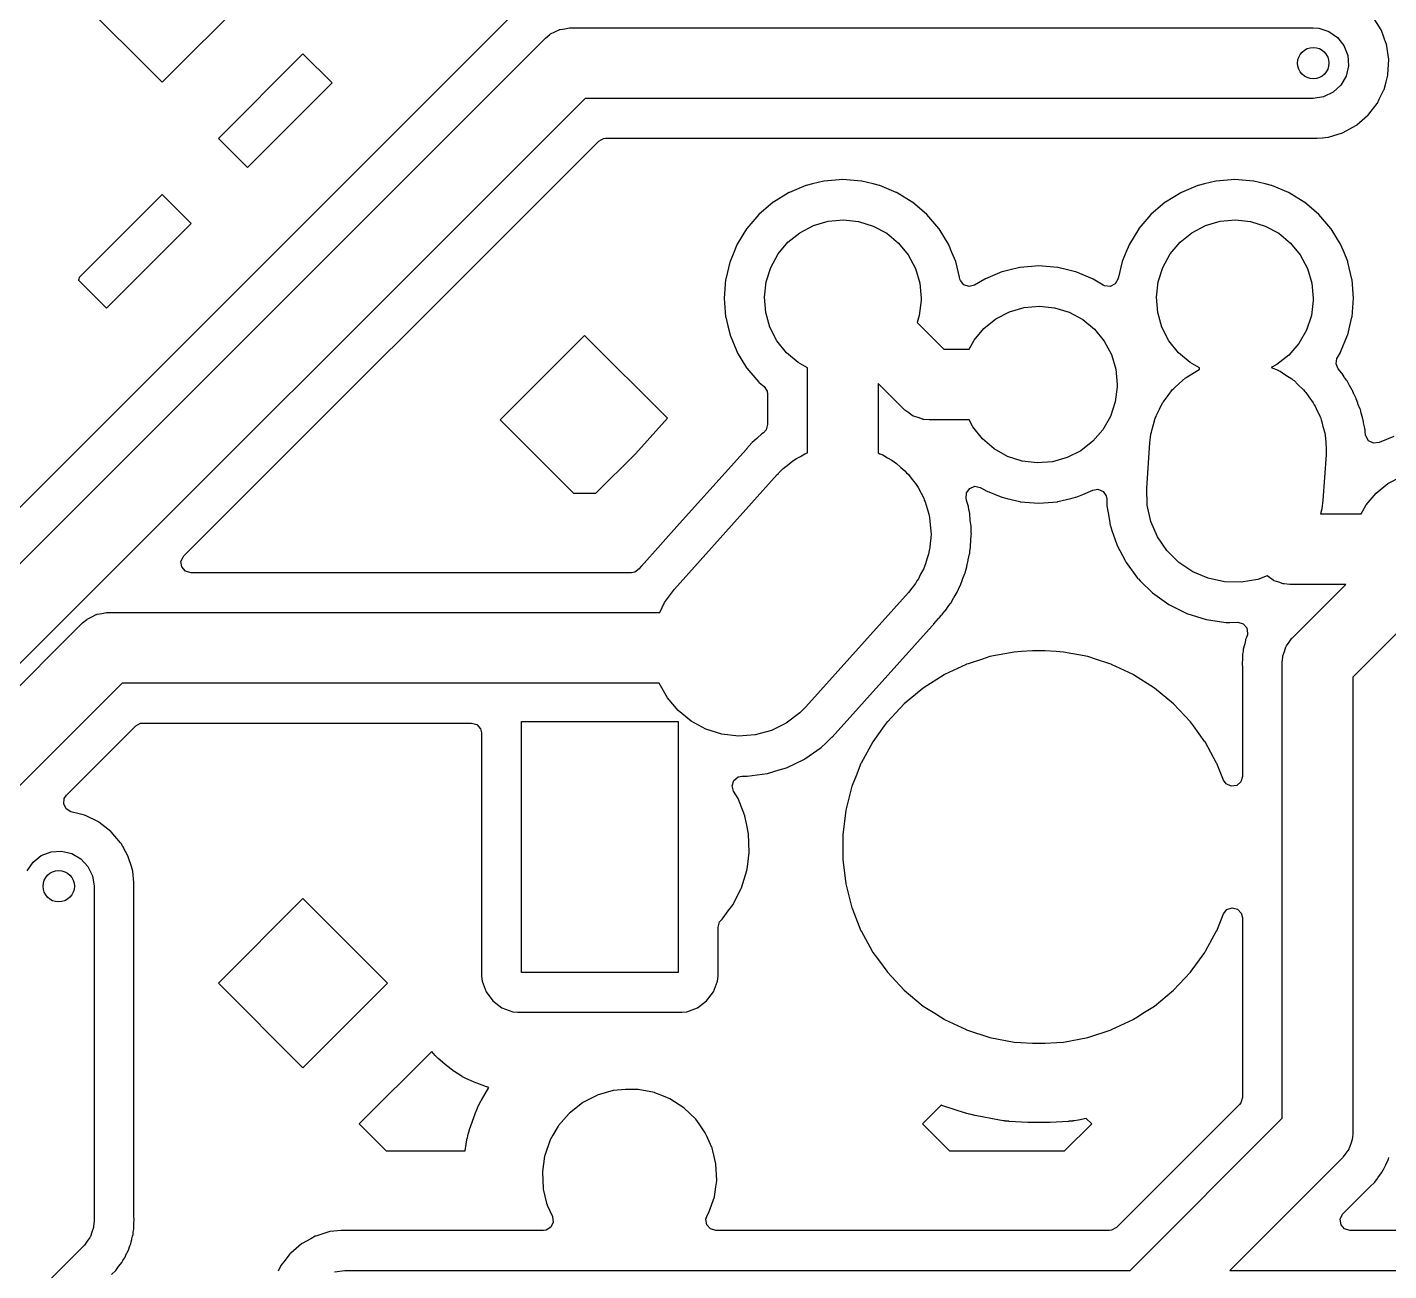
# Model space of a CAD drawing. Extents: x 124.5 to 210, y -114.5 to -26.5.
# Drawn here: x 146.6 to 163.96, y -102.91 to -87.04 of the extents above; entities that cross this region are included whole.
import ezdxf

# ---------------------------------------------------------------- set-up
doc = ezdxf.new("R2010")
doc.units = 0
doc.layers.add('BLACK', color=7, linetype='CONTINUOUS')

msp = doc.modelspace()

# ---------------------------------------------------------------- linework, layer by layer
at = {"layer": 'BLACK', "linetype": 'CONTINUOUS'}
for p, q in [((147.24, -86.6645), (148.319, -87.7435)), ((148.319, -87.7435), (149.398, -86.6645)), ((152.8, -86.8705), (146.363, -93.3072)), ((163.866, -87.0777), (163.763, -86.9122)), ((153.208, -87.1818), (153.261, -87.1359)), ((153.261, -87.1359), (153.268, -87.1327)), ((153.268, -87.1327), (153.273, -87.1278)), ((153.273, -87.1278), (153.327, -87.1019)), ((153.327, -87.1019), (153.38, -87.0743)), ((153.38, -87.0743), (153.387, -87.073)), ((153.387, -87.073), (153.394, -87.0699)), ((153.394, -87.0699), (153.453, -87.061)), ((153.453, -87.061), (153.512, -87.0502)), ((153.512, -87.0502), (153.519, -87.0511)), ((153.519, -87.0511), (153.526, -87.05)), ((153.526, -87.05), (163, -87.05)), ((163, -87.05), (163.07, -87.0555)), ((163.07, -87.0555), (163.198, -87.0959)), ((163.198, -87.0959), (163.308, -87.172)), ((163.868, -87.0836), (163.866, -87.0777)), ((163.931, -87.2544), (163.868, -87.0836)), ((163.868, -87.0836), (163.868, -87.0836)), ((144.34, -96.05), (153.208, -87.1818)), ((163.308, -87.172), (163.391, -87.277)), ((163.391, -87.277), (163.439, -87.4018)), ((163.933, -87.2604), (163.931, -87.2544)), ((163.931, -87.2544), (163.931, -87.2544)), ((163.962, -87.4529), (163.933, -87.2604)), ((150.115, -87.3815), (149.036, -88.4605)), ((150.485, -87.7516), (150.115, -87.3815)), ((163.439, -87.4018), (163.449, -87.5353)), ((163.952, -87.6474), (163.962, -87.4529)), ((163.418, -87.6657), (163.351, -87.7814)), ((163.449, -87.5353), (163.418, -87.6657)), ((163.928, -87.7403), (163.95, -87.6536)), ((163.95, -87.6536), (163.952, -87.6474)), ((163.95, -87.6536), (163.95, -87.6536)), ((149.406, -88.8307), (150.485, -87.7516)), ((163.351, -87.7814), (163.253, -87.8722)), ((163.841, -87.9617), (163.9, -87.8416)), ((163.9, -87.8416), (163.903, -87.8358)), ((163.903, -87.8358), (163.928, -87.7403)), ((153.712, -87.95), (144.844, -96.8182)), ((163, -87.95), (153.712, -87.95)), ((163.132, -87.9301), (163, -87.95)), ((163.253, -87.8722), (163.132, -87.9301)), ((163.707, -88.1519), (163.813, -88.0156)), ((163.813, -88.0156), (163.817, -88.0105)), ((163.817, -88.0105), (163.841, -87.9617)), ((163.555, -88.287), (163.693, -88.1686)), ((163.693, -88.1686), (163.698, -88.1644)), ((163.698, -88.1644), (163.707, -88.1519)), ((163.38, -88.3855), (163.465, -88.3383)), ((163.465, -88.3383), (163.544, -88.2942)), ((163.544, -88.2942), (163.55, -88.2911)), ((163.544, -88.2942), (163.544, -88.2942)), ((163.55, -88.2911), (163.555, -88.287)), ((163.555, -88.287), (163.555, -88.287)), ((148.595, -93.7864), (153.886, -88.4954)), ((149.036, -88.4605), (149.406, -88.8307)), ((153.886, -88.4954), (153.948, -88.4614)), ((153.948, -88.4614), (153.975, -88.4585)), ((153.975, -88.4585), (163.049, -88.4585)), ((163.049, -88.4585), (163.118, -88.4515)), ((163.118, -88.4515), (163.187, -88.4444)), ((163.187, -88.4444), (163.194, -88.4438)), ((163.187, -88.4444), (163.187, -88.4444)), ((163.194, -88.4438), (163.25, -88.4261)), ((163.25, -88.4261), (163.373, -88.3874)), ((163.373, -88.3874), (163.38, -88.3855)), ((163.373, -88.3874), (163.373, -88.3874)), ((156.528, -89.0628), (156.318, -89.1499)), ((156.532, -89.0609), (156.528, -89.0628)), ((156.528, -89.0628), (156.528, -89.0628)), ((156.613, -89.0416), (156.532, -89.0609)), ((156.758, -89.0066), (156.613, -89.0416)), ((156.763, -89.0055), (156.758, -89.0066)), ((156.758, -89.0066), (156.758, -89.0066)), ((157, -88.9868), (156.763, -89.0055)), ((157.237, -89.0055), (157, -88.9868)), ((157.242, -89.0066), (157.237, -89.0055)), ((157.387, -89.0416), (157.242, -89.0066)), ((157.242, -89.0066), (157.242, -89.0066)), ((157.468, -89.0609), (157.387, -89.0416)), ((157.472, -89.0628), (157.468, -89.0609)), ((157.682, -89.1499), (157.472, -89.0628)), ((157.472, -89.0628), (157.472, -89.0628)), ((161.528, -89.0628), (161.318, -89.1499)), ((161.532, -89.0609), (161.528, -89.0628)), ((161.528, -89.0628), (161.528, -89.0628)), ((161.613, -89.0416), (161.532, -89.0609)), ((161.758, -89.0066), (161.613, -89.0416)), ((161.763, -89.0055), (161.758, -89.0066)), ((161.758, -89.0066), (161.758, -89.0066)), ((162, -88.9868), (161.763, -89.0055)), ((162.237, -89.0055), (162, -88.9868)), ((162.242, -89.0066), (162.237, -89.0055)), ((162.387, -89.0416), (162.242, -89.0066)), ((162.242, -89.0066), (162.242, -89.0066)), ((162.468, -89.0609), (162.387, -89.0416)), ((162.472, -89.0628), (162.468, -89.0609)), ((162.634, -89.1298), (162.472, -89.0628)), ((162.472, -89.0628), (162.472, -89.0628)), ((148.319, -89.1775), (147.261, -90.2352)), ((148.689, -89.5477), (148.319, -89.1775)), ((156.309, -89.1543), (156.115, -89.2732)), ((156.313, -89.1518), (156.309, -89.1543)), ((156.318, -89.1499), (156.313, -89.1518)), ((156.318, -89.1499), (156.318, -89.1499)), ((157.687, -89.1518), (157.682, -89.1499)), ((157.682, -89.1499), (157.682, -89.1499)), ((157.691, -89.1543), (157.687, -89.1518)), ((157.885, -89.2732), (157.691, -89.1543)), ((161.309, -89.1543), (161.115, -89.2732)), ((161.313, -89.1518), (161.309, -89.1543)), ((161.318, -89.1499), (161.313, -89.1518)), ((161.318, -89.1499), (161.318, -89.1499)), ((162.682, -89.1499), (162.634, -89.1298)), ((162.687, -89.1518), (162.682, -89.1499)), ((162.682, -89.1499), (162.682, -89.1499)), ((162.691, -89.1543), (162.687, -89.1518)), ((162.885, -89.2732), (162.691, -89.1543)), ((156.111, -89.2758), (155.93, -89.43)), ((156.115, -89.2732), (156.111, -89.2758)), ((156.115, -89.2732), (156.115, -89.2732)), ((157.889, -89.2758), (157.885, -89.2732)), ((157.885, -89.2732), (157.885, -89.2732)), ((158.07, -89.43), (157.889, -89.2758)), ((161.111, -89.2758), (160.93, -89.43)), ((161.115, -89.2732), (161.111, -89.2758)), ((161.115, -89.2732), (161.115, -89.2732)), ((162.889, -89.2758), (162.885, -89.2732)), ((162.885, -89.2732), (162.885, -89.2732)), ((163.07, -89.43), (162.889, -89.2758)), ((147.61, -90.6267), (148.689, -89.5477)), ((155.93, -89.43), (155.776, -89.6106)), ((156.452, -89.6632), (156.625, -89.5728)), ((156.625, -89.5728), (156.813, -89.5177)), ((156.813, -89.5177), (157.007, -89.5)), ((157.007, -89.5), (157.201, -89.5204)), ((157.201, -89.5204), (157.388, -89.5781)), ((157.388, -89.5781), (157.559, -89.671)), ((158.224, -89.6106), (158.07, -89.43)), ((160.93, -89.43), (160.776, -89.6106)), ((161.452, -89.6632), (161.625, -89.5728)), ((161.625, -89.5728), (161.813, -89.5177)), ((161.813, -89.5177), (162.007, -89.5)), ((162.007, -89.5), (162.201, -89.5204)), ((162.201, -89.5204), (162.388, -89.5781)), ((162.388, -89.5781), (162.559, -89.671)), ((163.224, -89.6106), (163.07, -89.43)), ((155.773, -89.6148), (155.654, -89.8088)), ((155.776, -89.6106), (155.773, -89.6148)), ((155.773, -89.6148), (155.773, -89.6148)), ((156.3, -89.7855), (156.452, -89.6632)), ((157.559, -89.671), (157.71, -89.7954)), ((158.227, -89.6148), (158.224, -89.6106)), ((158.346, -89.8088), (158.227, -89.6148)), ((158.227, -89.6148), (158.227, -89.6148)), ((160.773, -89.6148), (160.654, -89.8088)), ((160.776, -89.6106), (160.773, -89.6148)), ((160.773, -89.6148), (160.773, -89.6148)), ((161.3, -89.7855), (161.452, -89.6632)), ((162.559, -89.671), (162.71, -89.7954)), ((163.227, -89.6148), (163.224, -89.6106)), ((163.346, -89.8088), (163.227, -89.6148)), ((163.227, -89.6148), (163.227, -89.6148)), ((155.608, -89.9177), (155.561, -90.0324)), ((155.65, -89.8176), (155.608, -89.9177)), ((155.652, -89.813), (155.65, -89.8176)), ((155.65, -89.8176), (155.65, -89.8176)), ((155.654, -89.8088), (155.652, -89.813)), ((156.081, -90.1061), (156.175, -89.935)), ((156.175, -89.935), (156.3, -89.7855)), ((157.71, -89.7954), (157.833, -89.9466)), ((157.833, -89.9466), (157.925, -90.1189)), ((158.348, -89.813), (158.346, -89.8088)), ((158.35, -89.8176), (158.348, -89.813)), ((158.392, -89.9177), (158.35, -89.8176)), ((158.35, -89.8176), (158.35, -89.8176)), ((158.439, -90.0324), (158.392, -89.9177)), ((160.608, -89.9177), (160.561, -90.0324)), ((160.65, -89.8176), (160.608, -89.9177)), ((160.652, -89.813), (160.65, -89.8176)), ((160.65, -89.8176), (160.65, -89.8176)), ((160.654, -89.8088), (160.652, -89.813)), ((161.081, -90.1061), (161.175, -89.935)), ((161.175, -89.935), (161.3, -89.7855)), ((162.71, -89.7954), (162.833, -89.9466)), ((162.833, -89.9466), (162.925, -90.1189)), ((163.348, -89.813), (163.346, -89.8088)), ((163.35, -89.8176), (163.348, -89.813)), ((163.392, -89.9177), (163.35, -89.8176)), ((163.35, -89.8176), (163.35, -89.8176)), ((163.439, -90.0324), (163.392, -89.9177)), ((155.56, -90.0372), (155.507, -90.2566)), ((155.561, -90.0324), (155.56, -90.0372)), ((156.022, -90.2921), (156.081, -90.1061)), ((157.925, -90.1189), (157.981, -90.3058)), ((158.486, -90.2298), (158.439, -90.0324)), ((159.258, -90.1066), (159.133, -90.1367)), ((159.263, -90.1055), (159.258, -90.1066)), ((159.258, -90.1066), (159.258, -90.1066)), ((159.5, -90.0868), (159.263, -90.1055)), ((159.737, -90.1055), (159.5, -90.0868)), ((159.742, -90.1066), (159.737, -90.1055)), ((159.867, -90.1367), (159.742, -90.1066)), ((159.742, -90.1066), (159.742, -90.1066)), ((160.561, -90.0324), (160.514, -90.2298)), ((161.022, -90.2921), (161.081, -90.1061)), ((162.925, -90.1189), (162.981, -90.3058)), ((163.44, -90.0372), (163.439, -90.0324)), ((163.493, -90.2566), (163.44, -90.0372)), ((147.254, -90.2588), (147.251, -90.2663)), ((147.251, -90.2663), (147.251, -90.2677)), ((147.251, -90.2677), (147.61, -90.6267)), ((147.261, -90.2352), (147.254, -90.2588)), ((155.505, -90.2633), (155.487, -90.5)), ((155.507, -90.2566), (155.505, -90.2633)), ((156, -90.486), (156.022, -90.2921)), ((158.492, -90.2548), (158.486, -90.2298)), ((158.499, -90.2752), (158.492, -90.2548)), ((158.545, -90.3299), (158.499, -90.2752)), ((158.809, -90.2543), (158.681, -90.3328)), ((158.813, -90.2518), (158.809, -90.2543)), ((158.818, -90.2499), (158.813, -90.2518)), ((159.028, -90.1628), (158.818, -90.2499)), ((158.818, -90.2499), (158.818, -90.2499)), ((159.032, -90.1609), (159.028, -90.1628)), ((159.028, -90.1628), (159.028, -90.1628)), ((159.133, -90.1367), (159.032, -90.1609)), ((159.968, -90.1609), (159.867, -90.1367)), ((159.972, -90.1628), (159.968, -90.1609)), ((160.182, -90.2499), (159.972, -90.1628)), ((159.972, -90.1628), (159.972, -90.1628)), ((160.187, -90.2518), (160.182, -90.2499)), ((160.182, -90.2499), (160.182, -90.2499)), ((160.191, -90.2543), (160.187, -90.2518)), ((160.319, -90.3328), (160.191, -90.2543)), ((160.508, -90.2548), (160.472, -90.3163)), ((160.514, -90.2298), (160.508, -90.2548)), ((161, -90.486), (161.022, -90.2921)), ((163.495, -90.2633), (163.493, -90.2566)), ((163.513, -90.5), (163.495, -90.2633)), ((157.981, -90.3058), (158, -90.5)), ((158.612, -90.3513), (158.545, -90.3299)), ((158.681, -90.3328), (158.612, -90.3513)), ((160.338, -90.3424), (160.319, -90.3328)), ((160.409, -90.349), (160.338, -90.3424)), ((160.472, -90.3163), (160.409, -90.349)), ((162.981, -90.3058), (163, -90.5)), ((155.487, -90.5), (155.505, -90.7367)), ((156.016, -90.6805), (156, -90.486)), ((158, -90.5279), (157.975, -90.7215)), ((158, -90.5), (158, -90.5279)), ((159.125, -90.6728), (159.313, -90.6177)), ((159.313, -90.6177), (159.507, -90.6)), ((159.507, -90.6), (159.701, -90.6204)), ((159.701, -90.6204), (159.888, -90.6781)), ((161.016, -90.6805), (161, -90.486)), ((163, -90.5279), (162.975, -90.7215)), ((163, -90.5), (163, -90.5279)), ((163.495, -90.7367), (163.513, -90.5)), ((155.505, -90.7367), (155.507, -90.7415)), ((155.507, -90.7415), (155.507, -90.7415)), ((155.507, -90.7415), (155.533, -90.8522)), ((156.07, -90.8681), (156.016, -90.6805)), ((157.975, -90.7215), (157.946, -90.8095)), ((157.946, -90.8095), (158.286, -91.15)), ((158.8, -90.8855), (158.952, -90.7632)), ((158.952, -90.7632), (159.125, -90.6728)), ((159.888, -90.6781), (160.059, -90.771)), ((160.059, -90.771), (160.21, -90.8954)), ((161.07, -90.8681), (161.016, -90.6805)), ((162.975, -90.7215), (162.914, -90.9067)), ((163.467, -90.8522), (163.493, -90.7415)), ((163.493, -90.7415), (163.495, -90.7367)), ((163.493, -90.7415), (163.493, -90.7415)), ((153.707, -90.9736), (152.628, -92.0526)), ((154.763, -92.0293), (153.707, -90.9736)), ((155.533, -90.8522), (155.561, -90.9676)), ((155.561, -90.9676), (155.563, -90.9722)), ((155.563, -90.9722), (155.563, -90.9722)), ((155.563, -90.9722), (155.643, -91.1664)), ((156.159, -91.0417), (156.07, -90.8681)), ((158.675, -91.035), (158.8, -90.8855)), ((160.21, -90.8954), (160.333, -91.0466)), ((161.159, -91.0417), (161.07, -90.8681)), ((162.914, -90.9067), (162.817, -91.0764)), ((163.357, -91.1664), (163.437, -90.9722)), ((163.437, -90.9722), (163.439, -90.9676)), ((163.437, -90.9722), (163.437, -90.9722)), ((163.439, -90.9676), (163.467, -90.8522)), ((156.281, -91.1947), (156.159, -91.0417)), ((158.286, -91.15), (158.612, -91.15)), ((158.612, -91.15), (158.675, -91.035)), ((160.333, -91.0466), (160.425, -91.2189)), ((161.281, -91.1947), (161.159, -91.0417)), ((162.817, -91.0764), (162.69, -91.2242)), ((155.643, -91.1664), (155.652, -91.187)), ((155.652, -91.187), (155.654, -91.1912)), ((155.654, -91.1912), (155.773, -91.3852)), ((156.429, -91.3211), (156.281, -91.1947)), ((156.55, -91.3886), (156.429, -91.3211)), ((160.425, -91.2189), (160.481, -91.4058)), ((161.429, -91.3211), (161.281, -91.1947)), ((161.55, -91.3886), (161.429, -91.3211)), ((162.69, -91.2242), (162.536, -91.3443)), ((163.29, -91.3371), (163.3, -91.2669)), ((163.319, -91.4019), (163.29, -91.3371)), ((163.3, -91.2669), (163.307, -91.2542)), ((163.307, -91.2542), (163.346, -91.1912)), ((163.346, -91.1912), (163.348, -91.187)), ((163.346, -91.1912), (163.346, -91.1912)), ((163.348, -91.187), (163.357, -91.1664)), ((155.773, -91.3852), (155.773, -91.3852)), ((155.773, -91.3852), (155.776, -91.3894)), ((155.776, -91.3894), (155.93, -91.57)), ((156.55, -92.4719), (156.55, -91.3886)), ((160.481, -91.4058), (160.5, -91.6)), ((161.373, -91.5148), (161.379, -91.5099)), ((161.379, -91.5099), (161.468, -91.4566)), ((161.468, -91.4566), (161.546, -91.4088)), ((161.546, -91.4088), (161.55, -91.4075)), ((161.55, -91.4075), (161.55, -91.3886)), ((162.536, -91.3443), (162.461, -91.382)), ((162.461, -91.382), (162.551, -91.4176)), ((162.551, -91.4176), (162.564, -91.4262)), ((162.564, -91.4262), (162.576, -91.4313)), ((162.576, -91.4313), (162.635, -91.4707)), ((162.635, -91.4707), (162.725, -91.5275)), ((163.366, -91.4569), (163.319, -91.4019)), ((163.368, -91.4611), (163.366, -91.4569)), ((163.394, -91.503), (163.368, -91.4611)), ((163.368, -91.4611), (163.368, -91.4611)), ((163.4, -91.5123), (163.394, -91.503)), ((155.93, -91.57), (155.934, -91.5732)), ((155.934, -91.5732), (155.997, -91.6274)), ((155.997, -91.6274), (156.036, -91.6869)), ((157.782, -91.9182), (157.45, -91.5864)), ((157.45, -91.5864), (157.45, -92.4703)), ((160.5, -91.6279), (160.475, -91.8215)), ((160.5, -91.6), (160.5, -91.6279)), ((161.151, -91.7385), (161.206, -91.6643)), ((161.206, -91.6643), (161.217, -91.6543)), ((161.217, -91.6543), (161.224, -91.6456)), ((161.224, -91.6456), (161.295, -91.5836)), ((161.295, -91.5836), (161.364, -91.5203)), ((161.364, -91.5203), (161.373, -91.5148)), ((162.725, -91.5275), (162.74, -91.5415)), ((162.74, -91.5415), (162.754, -91.5506)), ((162.754, -91.5506), (162.802, -91.5989)), ((162.802, -91.5989), (162.876, -91.6672)), ((162.876, -91.6672), (162.891, -91.6875)), ((163.425, -91.5453), (163.4, -91.5123)), ((163.428, -91.5492), (163.425, -91.5453)), ((163.425, -91.5453), (163.425, -91.5453)), ((163.43, -91.5536), (163.428, -91.5492)), ((163.457, -91.6052), (163.43, -91.5536)), ((163.43, -91.5536), (163.43, -91.5536)), ((163.461, -91.6127), (163.457, -91.6052)), ((163.497, -91.6719), (163.461, -91.6127)), ((163.5, -91.6761), (163.497, -91.6719)), ((163.497, -91.6719), (163.497, -91.6719)), ((163.519, -91.7233), (163.5, -91.6761)), ((156.036, -91.6869), (156.041, -91.7233)), ((156.041, -91.7233), (156.041, -92.1106)), ((160.475, -91.8215), (160.414, -92.0067)), ((161.039, -91.9164), (161.078, -91.8355)), ((161.078, -91.8355), (161.09, -91.8202)), ((161.09, -91.8202), (161.096, -91.8073)), ((161.096, -91.8073), (161.151, -91.7385)), ((162.891, -91.6875), (162.905, -91.7014)), ((162.905, -91.7014), (162.942, -91.7559)), ((162.942, -91.7559), (162.999, -91.8322)), ((162.999, -91.8322), (163.012, -91.8589)), ((163.521, -91.7266), (163.519, -91.7233)), ((163.526, -91.7367), (163.521, -91.7266)), ((163.526, -91.7378), (163.526, -91.7367)), ((163.547, -91.7771), (163.526, -91.7378)), ((163.548, -91.7818), (163.547, -91.7771)), ((163.567, -91.8364), (163.548, -91.7818)), ((163.57, -91.8445), (163.567, -91.8364)), ((163.598, -91.9137), (163.57, -91.8445)), ((154.356, -92.4824), (154.763, -92.0293)), ((157.788, -91.9224), (157.782, -91.9182)), ((157.792, -91.928), (157.788, -91.9224)), ((157.841, -91.9621), (157.792, -91.928)), ((157.889, -91.9977), (157.841, -91.9621)), ((157.896, -92.0001), (157.889, -91.9977)), ((157.902, -92.0041), (157.896, -92.0001)), ((157.959, -92.0222), (157.902, -92.0041)), ((158.016, -92.042), (157.959, -92.0222)), ((160.414, -92.0067), (160.317, -92.1764)), ((160.963, -92.1113), (160.985, -92.0278)), ((160.985, -92.0278), (160.995, -92.007)), ((160.995, -92.007), (161.001, -91.9895)), ((161.001, -91.9895), (161.039, -91.9164)), ((163.012, -91.8589), (163.025, -91.878)), ((163.025, -91.878), (163.051, -91.9362)), ((163.051, -91.9362), (163.09, -92.0168)), ((163.09, -92.0168), (163.1, -92.0499)), ((163.6, -91.9185), (163.598, -91.9137)), ((163.611, -91.9671), (163.6, -91.9185)), ((163.614, -91.9779), (163.611, -91.9671)), ((163.625, -92.0095), (163.614, -91.9779)), ((163.629, -92.0208), (163.625, -92.0095)), ((163.632, -92.04), (163.629, -92.0208)), ((152.628, -92.0526), (153.563, -92.9875)), ((156.021, -92.1787), (155.987, -92.2143)), ((156.041, -92.1106), (156.021, -92.1787)), ((158.023, -92.0423), (158.016, -92.042)), ((158.03, -92.0445), (158.023, -92.0423)), ((158.1, -92.05), (158.03, -92.0445)), ((158.612, -92.05), (158.1, -92.05)), ((158.659, -92.1417), (158.612, -92.05)), ((158.781, -92.2947), (158.659, -92.1417)), ((160.317, -92.1764), (160.19, -92.3242)), ((160.937, -92.208), (160.94, -92.1861)), ((160.94, -92.1861), (160.963, -92.1113)), ((163.1, -92.0499), (163.11, -92.0742)), ((163.11, -92.0742), (163.123, -92.1335)), ((163.123, -92.1335), (163.146, -92.215)), ((163.634, -92.0526), (163.632, -92.04)), ((163.639, -92.0821), (163.634, -92.0526)), ((163.641, -92.0905), (163.639, -92.0821)), ((163.657, -92.1589), (163.641, -92.0905)), ((163.658, -92.1637), (163.657, -92.1589)), ((163.657, -92.1589), (163.657, -92.1589)), ((163.66, -92.1787), (163.658, -92.1637)), ((163.663, -92.2187), (163.66, -92.1787)), ((155.838, -92.3451), (155.772, -92.4224)), ((155.841, -92.3414), (155.838, -92.3451)), ((155.838, -92.3451), (155.838, -92.3451)), ((155.845, -92.3382), (155.841, -92.3414)), ((155.903, -92.2889), (155.845, -92.3382)), ((155.845, -92.3382), (155.845, -92.3382)), ((155.908, -92.2844), (155.903, -92.2889)), ((155.967, -92.2284), (155.908, -92.2844)), ((155.987, -92.2143), (155.967, -92.2284)), ((158.929, -92.4211), (158.781, -92.2947)), ((160.19, -92.3242), (160.036, -92.4443)), ((160.878, -92.9235), (160.917, -92.3435)), ((160.917, -92.3435), (160.93, -92.2343)), ((160.93, -92.2343), (160.937, -92.208)), ((163.146, -92.215), (163.15, -92.2537)), ((163.15, -92.2537), (163.156, -92.2829)), ((163.156, -92.2829), (163.158, -92.3408)), ((163.158, -92.3408), (163.165, -92.42)), ((163.664, -92.2298), (163.663, -92.2187)), ((163.667, -92.2455), (163.664, -92.2298)), ((163.669, -92.2557), (163.667, -92.2455)), ((163.705, -92.3167), (163.669, -92.2557)), ((163.769, -92.3485), (163.705, -92.3167)), ((163.839, -92.3409), (163.769, -92.3485)), ((164.028, -92.2628), (163.839, -92.3409)), ((153.851, -92.9875), (154.356, -92.4824)), ((155.77, -92.4247), (154.918, -93.3743)), ((155.772, -92.4224), (155.77, -92.4247)), ((156.377, -92.5671), (156.411, -92.5418)), ((156.411, -92.5418), (156.462, -92.5165)), ((156.462, -92.5165), (156.516, -92.4846)), ((156.516, -92.4846), (156.55, -92.4719)), ((157.45, -92.4703), (157.472, -92.4822)), ((157.472, -92.4822), (157.511, -92.4976)), ((157.511, -92.4976), (157.57, -92.535)), ((157.57, -92.535), (157.626, -92.5651)), ((159.1, -92.5164), (158.929, -92.4211)), ((159.285, -92.5767), (159.1, -92.5164)), ((159.862, -92.5323), (159.674, -92.5848)), ((160.036, -92.4443), (159.862, -92.5323)), ((163.162, -92.4965), (163.122, -93.0765)), ((163.163, -92.4789), (163.162, -92.4905)), ((163.162, -92.4905), (163.162, -92.4965)), ((163.165, -92.42), (163.163, -92.4789)), ((156.178, -92.7332), (156.184, -92.7256)), ((156.184, -92.7256), (156.195, -92.7155)), ((156.195, -92.7155), (156.24, -92.6706)), ((156.24, -92.6706), (156.289, -92.6338)), ((156.289, -92.6338), (156.339, -92.5899)), ((156.339, -92.5899), (156.377, -92.5671)), ((157.626, -92.5651), (157.653, -92.5875)), ((157.653, -92.5875), (157.685, -92.6075)), ((157.685, -92.6075), (157.74, -92.6582)), ((157.74, -92.6582), (157.791, -92.7003)), ((157.791, -92.7003), (157.812, -92.7246)), ((157.812, -92.7246), (157.836, -92.7472)), ((159.479, -92.5998), (159.285, -92.5767)), ((159.674, -92.5848), (159.479, -92.5998)), ((154.853, -94.2087), (156.163, -92.7487)), ((156.163, -92.7487), (156.178, -92.7332)), ((157.836, -92.7472), (157.884, -92.8109)), ((157.884, -92.8109), (157.928, -92.8644)), ((157.928, -92.8644), (157.942, -92.8887)), ((157.942, -92.8887), (157.959, -92.9122)), ((158.618, -92.9246), (158.683, -92.8983)), ((158.683, -92.8983), (158.753, -92.9119)), ((163.8, -92.9855), (163.952, -92.8632)), ((163.952, -92.8632), (164.125, -92.7728)), ((153.563, -92.9875), (153.851, -92.9875)), ((157.959, -92.9122), (157.997, -92.9879)), ((157.997, -92.9879), (158.032, -93.0514)), ((158.032, -93.0514), (158.039, -93.0742)), ((158.573, -93.0532), (158.576, -92.9823)), ((158.577, -93.0725), (158.573, -93.0532)), ((158.576, -92.9823), (158.618, -92.9246)), ((158.579, -93.0791), (158.577, -93.0725)), ((158.753, -92.9119), (158.761, -92.9164)), ((158.761, -92.9164), (158.813, -92.9482)), ((158.813, -92.9482), (158.818, -92.9501)), ((158.818, -92.9501), (158.818, -92.9501)), ((158.818, -92.9501), (159.028, -93.0372)), ((159.028, -93.0372), (159.032, -93.0391)), ((159.032, -93.0391), (159.091, -93.0532)), ((159.091, -93.0532), (159.258, -93.0934)), ((159.742, -93.0934), (159.909, -93.0532)), ((159.909, -93.0532), (159.968, -93.0391)), ((159.968, -93.0391), (159.976, -93.0357)), ((159.976, -93.0357), (160.059, -93.0014)), ((160.059, -93.0014), (160.187, -92.9482)), ((160.187, -92.9488), (160.254, -92.9363)), ((160.187, -92.9482), (160.187, -92.9488)), ((160.254, -92.9363), (160.319, -92.963)), ((160.319, -92.963), (160.36, -93.021)), ((160.36, -93.021), (160.367, -93.0603)), ((160.367, -93.0603), (160.368, -93.1132)), ((160.883, -93.1371), (160.878, -92.9235)), ((163.675, -93.135), (163.8, -92.9855)), ((158.039, -93.0742), (158.05, -93.0968)), ((158.05, -93.0968), (158.075, -93.1832)), ((158.075, -93.1832), (158.098, -93.2546)), ((158.602, -93.1565), (158.579, -93.0791)), ((158.603, -93.1614), (158.602, -93.1565)), ((158.607, -93.194), (158.603, -93.1614)), ((158.61, -93.2067), (158.607, -93.194)), ((158.618, -93.2437), (158.61, -93.2067)), ((158.619, -93.2486), (158.618, -93.2437)), ((159.258, -93.0934), (159.258, -93.0934)), ((159.258, -93.0934), (159.263, -93.0945)), ((159.263, -93.0945), (159.5, -93.1132)), ((159.5, -93.1132), (159.737, -93.0945)), ((159.737, -93.0945), (159.742, -93.0934)), ((159.742, -93.0934), (159.742, -93.0934)), ((160.368, -93.1132), (160.368, -93.1457)), ((160.368, -93.1457), (160.384, -93.2389)), ((160.384, -93.2389), (160.4, -93.3362)), ((160.929, -93.3458), (160.883, -93.1371)), ((163.11, -93.1857), (163.092, -93.25)), ((163.122, -93.0765), (163.11, -93.1857)), ((163.612, -93.25), (163.675, -93.135)), ((154.918, -93.3743), (154.431, -93.9169)), ((158.098, -93.2546), (158.1, -93.2746)), ((158.1, -93.2746), (158.106, -93.295)), ((158.106, -93.295), (158.115, -93.3903)), ((158.115, -93.3903), (158.124, -93.4666)), ((158.625, -93.3245), (158.619, -93.2486)), ((158.619, -93.2486), (158.619, -93.2486)), ((158.625, -93.3313), (158.625, -93.3245)), ((158.636, -93.4114), (158.625, -93.3313)), ((158.635, -93.4492), (158.636, -93.4163)), ((158.636, -93.4163), (158.636, -93.4114)), ((158.636, -93.4163), (158.636, -93.4163)), ((160.4, -93.3362), (160.411, -93.3992)), ((160.411, -93.3992), (160.412, -93.4039)), ((160.412, -93.4039), (160.432, -93.4633)), ((161.014, -93.542), (160.929, -93.3458)), ((163.092, -93.25), (163.612, -93.25)), ((158.123, -93.5589), (158.114, -93.6219)), ((158.124, -93.4666), (158.123, -93.4829)), ((158.123, -93.4829), (158.125, -93.5)), ((158.125, -93.5), (158.123, -93.5589)), ((158.63, -93.6684), (158.632, -93.5877)), ((158.632, -93.5809), (158.636, -93.5277)), ((158.632, -93.5877), (158.632, -93.5809)), ((158.636, -93.4621), (158.635, -93.4492)), ((158.638, -93.4951), (158.636, -93.4621)), ((158.636, -93.5277), (158.639, -93.5)), ((158.639, -93.5), (158.638, -93.4951)), ((160.432, -93.4633), (160.493, -93.6429)), ((161.134, -93.7186), (161.014, -93.542)), ((158.094, -93.7626), (158.072, -93.8271)), ((158.1, -93.7194), (158.094, -93.7626)), ((158.111, -93.6799), (158.1, -93.7194)), ((158.114, -93.6219), (158.111, -93.6799)), ((158.599, -93.8352), (158.617, -93.7611)), ((158.617, -93.7611), (158.618, -93.7563)), ((158.617, -93.7611), (158.617, -93.7611)), ((158.618, -93.7563), (158.621, -93.7184)), ((158.621, -93.7184), (158.623, -93.7056)), ((158.623, -93.7056), (158.629, -93.6733)), ((158.629, -93.6733), (158.63, -93.6684)), ((158.629, -93.6733), (158.629, -93.6733)), ((160.493, -93.6429), (160.495, -93.6472)), ((160.495, -93.6472), (160.603, -93.8544)), ((161.286, -93.8693), (161.134, -93.7186)), ((148.559, -93.8576), (148.589, -93.793)), ((148.57, -93.9278), (148.559, -93.8576)), ((148.616, -93.9815), (148.57, -93.9278)), ((148.589, -93.793), (148.595, -93.7864)), ((154.43, -93.9188), (154.404, -93.952)), ((154.431, -93.9169), (154.43, -93.9188)), ((154.43, -93.9188), (154.43, -93.9188)), ((158.04, -93.9201), (158.028, -93.9576)), ((158.056, -93.8866), (158.04, -93.9201)), ((158.072, -93.8271), (158.056, -93.8866)), ((158.571, -93.957), (158.582, -93.926)), ((158.582, -93.926), (158.583, -93.9213)), ((158.582, -93.926), (158.582, -93.926)), ((158.583, -93.9213), (158.598, -93.8419)), ((158.598, -93.8419), (158.599, -93.8352)), ((160.603, -93.8544), (160.612, -93.8707)), ((160.612, -93.8707), (160.648, -93.9188)), ((160.648, -93.9188), (160.76, -94.07)), ((161.463, -93.9887), (161.286, -93.8693)), ((148.684, -94.0015), (148.616, -93.9815)), ((154.304, -94.0015), (148.684, -94.0015)), ((154.347, -93.994), (154.304, -94.0015)), ((154.404, -93.952), (154.347, -93.994)), ((157.944, -94.1063), (157.927, -94.1372)), ((157.964, -94.0794), (157.944, -94.1063)), ((157.992, -94.0209), (157.964, -94.0794)), ((158.028, -93.9576), (157.992, -94.0209)), ((158.5, -94.1592), (158.525, -94.0877)), ((158.525, -94.0877), (158.527, -94.0813)), ((158.527, -94.0813), (158.556, -94.0109)), ((158.556, -94.0109), (158.558, -94.0063)), ((158.558, -94.0063), (158.567, -93.9694)), ((158.567, -93.9694), (158.571, -93.957)), ((160.76, -94.07), (160.765, -94.0771)), ((160.765, -94.0771), (160.769, -94.0806)), ((160.769, -94.0806), (160.769, -94.0806)), ((160.769, -94.0806), (160.791, -94.1026)), ((160.791, -94.1026), (160.949, -94.257)), ((161.66, -94.0723), (161.463, -93.9887)), ((161.869, -94.1173), (161.66, -94.0723)), ((162.293, -94.0862), (162.082, -94.122)), ((162.412, -94.0417), (162.293, -94.0862)), ((162.441, -94.0621), (162.412, -94.0417)), ((162.489, -94.0977), (162.441, -94.0621)), ((162.496, -94.1001), (162.489, -94.0977)), ((162.502, -94.1041), (162.496, -94.1001)), ((162.559, -94.1222), (162.502, -94.1041)), ((154.726, -94.3806), (154.853, -94.2087)), ((157.837, -94.2513), (156.527, -95.7113)), ((157.878, -94.1966), (157.837, -94.2513)), ((157.927, -94.1372), (157.878, -94.1966)), ((158.418, -94.3131), (158.457, -94.2481)), ((158.457, -94.2481), (158.46, -94.2439)), ((158.46, -94.2439), (158.462, -94.2393)), ((158.462, -94.2393), (158.475, -94.2088)), ((158.462, -94.2393), (158.462, -94.2393)), ((158.475, -94.2088), (158.48, -94.1971)), ((158.48, -94.1971), (158.496, -94.1682)), ((158.496, -94.1682), (158.498, -94.1638)), ((158.496, -94.1682), (158.496, -94.1682)), ((158.498, -94.1638), (158.5, -94.1592)), ((158.5, -94.1592), (158.5, -94.1592)), ((160.949, -94.257), (161.159, -94.406)), ((162.082, -94.122), (161.869, -94.1173)), ((162.616, -94.142), (162.559, -94.1222)), ((162.623, -94.1423), (162.616, -94.142)), ((162.63, -94.1445), (162.623, -94.1423)), ((162.7, -94.15), (162.63, -94.1445)), ((163.414, -94.15), (162.7, -94.15)), ((162.737, -94.8268), (163.414, -94.15)), ((154.664, -94.51), (154.726, -94.3806)), ((158.326, -94.4631), (158.328, -94.4589)), ((158.328, -94.4589), (158.345, -94.4307)), ((158.328, -94.4589), (158.328, -94.4589)), ((158.345, -94.4307), (158.353, -94.42)), ((158.353, -94.42), (158.373, -94.394)), ((158.373, -94.3939), (158.376, -94.39)), ((158.373, -94.394), (158.373, -94.3939)), ((158.376, -94.39), (158.414, -94.319)), ((158.414, -94.319), (158.418, -94.3131)), ((161.159, -94.406), (161.389, -94.5203)), ((147.303, -94.6418), (147.357, -94.5959)), ((147.357, -94.5959), (147.363, -94.5927)), ((147.363, -94.5927), (147.369, -94.5878)), ((147.369, -94.5878), (147.423, -94.5619)), ((147.423, -94.5619), (147.476, -94.5343)), ((147.476, -94.5343), (147.483, -94.533)), ((147.483, -94.533), (147.489, -94.5299)), ((147.489, -94.5299), (147.549, -94.521)), ((147.549, -94.521), (147.608, -94.5102)), ((147.608, -94.5102), (147.615, -94.5111)), ((147.615, -94.5111), (147.622, -94.51)), ((147.622, -94.51), (154.664, -94.51)), ((158.162, -94.6549), (158.221, -94.5852)), ((158.221, -94.5852), (158.229, -94.5768)), ((158.229, -94.5768), (158.231, -94.5745)), ((158.231, -94.5745), (158.232, -94.5731)), ((158.232, -94.5731), (158.259, -94.5431)), ((158.259, -94.5431), (158.269, -94.5301)), ((158.269, -94.5301), (158.273, -94.5249)), ((158.273, -94.5249), (158.326, -94.4631)), ((161.389, -94.5203), (161.634, -94.5972)), ((161.634, -94.5972), (161.639, -94.5979)), ((161.639, -94.5979), (161.639, -94.5979)), ((161.639, -94.5979), (161.884, -94.634)), ((161.884, -94.634), (161.884, -94.634)), ((161.884, -94.634), (161.889, -94.6348)), ((161.889, -94.6348), (161.937, -94.6342)), ((161.937, -94.6342), (162.036, -94.6332)), ((162.036, -94.6332), (162.104, -94.6525)), ((144.795, -97.15), (147.303, -94.6418)), ((156.863, -96.0987), (158.138, -94.678)), ((158.138, -94.678), (158.15, -94.6663)), ((158.15, -94.6663), (158.155, -94.6618)), ((158.155, -94.6618), (158.159, -94.6586)), ((158.155, -94.6618), (158.155, -94.6618)), ((158.159, -94.6586), (158.162, -94.6549)), ((158.162, -94.6549), (158.162, -94.6549)), ((162.104, -94.6525), (162.151, -94.7057)), ((162.151, -94.7057), (162.162, -94.7758)), ((162.159, -94.7939), (162.153, -94.8134)), ((162.162, -94.7758), (162.159, -94.7939)), ((164.191, -94.6459), (163.505, -95.3314)), ((162.107, -94.9744), (162.105, -95.0015)), ((162.123, -94.919), (162.107, -94.9744)), ((162.125, -94.9101), (162.123, -94.919)), ((162.135, -94.8599), (162.125, -94.9101)), ((162.137, -94.8537), (162.135, -94.8599)), ((162.135, -94.8599), (162.135, -94.8599)), ((162.147, -94.8287), (162.137, -94.8537)), ((162.153, -94.8134), (162.147, -94.8287)), ((162.633, -95.0042), (162.651, -94.947)), ((162.651, -94.947), (162.655, -94.9412)), ((162.655, -94.9412), (162.657, -94.9344)), ((162.657, -94.9344), (162.693, -94.8862)), ((162.693, -94.8862), (162.727, -94.837)), ((162.727, -94.837), (162.733, -94.8325)), ((162.733, -94.8325), (162.737, -94.8268)), ((158.779, -95.1032), (158.597, -95.1622)), ((158.876, -95.0714), (158.779, -95.1032)), ((159.186, -95.0124), (158.876, -95.0714)), ((159.279, -95.0065), (159.186, -95.0124)), ((159.419, -94.9977), (159.279, -95.0065)), ((159.421, -94.9976), (159.419, -94.9977)), ((159.419, -94.9977), (159.419, -94.9977)), ((159.579, -94.9976), (159.421, -94.9976)), ((159.581, -94.9977), (159.579, -94.9976)), ((159.721, -95.0065), (159.581, -94.9977)), ((159.581, -94.9977), (159.581, -94.9977)), ((159.814, -95.0124), (159.721, -95.0065)), ((160.124, -95.0714), (159.814, -95.0124)), ((160.221, -95.1032), (160.124, -95.0714)), ((160.403, -95.1622), (160.221, -95.1032)), ((162.094, -95.143), (162.092, -95.1685)), ((162.096, -95.1143), (162.094, -95.143)), ((162.097, -95.0443), (162.096, -95.0507)), ((162.096, -95.0507), (162.096, -95.1032)), ((162.096, -95.1032), (162.096, -95.1129)), ((162.096, -95.1129), (162.096, -95.1143)), ((162.102, -95.0176), (162.097, -95.0443)), ((162.105, -95.0015), (162.102, -95.0176)), ((162.605, -95.145), (162.611, -95.0746)), ((162.605, -100.959), (162.605, -95.145)), ((162.611, -95.0746), (162.613, -95.0678)), ((162.613, -95.0607), (162.633, -95.0042)), ((162.613, -95.0678), (162.613, -95.0607)), ((158.292, -95.3028), (158.026, -95.4715)), ((158.296, -95.3011), (158.292, -95.3028)), ((158.573, -95.1704), (158.296, -95.3011)), ((158.296, -95.3011), (158.296, -95.3011)), ((158.577, -95.1687), (158.573, -95.1704)), ((158.573, -95.1704), (158.573, -95.1704)), ((158.597, -95.1622), (158.577, -95.1687)), ((160.423, -95.1687), (160.403, -95.1622)), ((160.427, -95.1704), (160.423, -95.1687)), ((160.704, -95.3011), (160.427, -95.1704)), ((160.427, -95.1704), (160.427, -95.1704)), ((160.708, -95.3028), (160.704, -95.3011)), ((160.704, -95.3011), (160.704, -95.3011)), ((160.974, -95.4715), (160.708, -95.3028)), ((162.092, -95.1685), (162.093, -95.1749)), ((162.093, -95.1749), (162.096, -95.1975)), ((162.096, -95.1975), (162.096, -95.2133)), ((162.096, -95.2133), (162.096, -96.5998)), ((147.808, -95.41), (145.3, -97.9182)), ((154.659, -95.41), (147.808, -95.41)), ((154.762, -95.5956), (154.659, -95.41)), ((158.026, -95.4715), (157.784, -95.6722)), ((161.216, -95.6722), (160.974, -95.4715)), ((163.505, -95.3314), (163.505, -101.145)), ((154.899, -95.7596), (154.762, -95.5956)), ((157.784, -95.6722), (157.568, -95.9018)), ((161.432, -95.9018), (161.216, -95.6722)), ((155.064, -95.8949), (154.899, -95.7596)), ((156.45, -95.7894), (156.279, -95.9182)), ((156.527, -95.7113), (156.45, -95.7894)), ((147.098, -96.839), (147.982, -95.9554)), ((147.982, -95.9554), (148.044, -95.9214)), ((148.044, -95.9214), (148.071, -95.9185)), ((148.071, -95.9185), (152.266, -95.9185)), ((152.266, -95.9185), (152.334, -95.9385)), ((152.334, -95.9385), (152.38, -95.9922)), ((152.38, -95.9922), (152.391, -96.0445)), ((152.9, -99.1), (152.9, -95.9)), ((152.9, -95.9), (154.9, -95.9)), ((154.9, -95.9), (154.9, -99.1)), ((155.252, -95.9963), (155.064, -95.8949)), ((155.456, -96.0604), (155.252, -95.9963)), ((156.088, -96.0124), (155.881, -96.0686)), ((156.279, -95.9182), (156.088, -96.0124)), ((157.529, -95.9554), (157.383, -96.1565)), ((157.566, -95.905), (157.529, -95.9554)), ((157.568, -95.9018), (157.566, -95.905)), ((157.566, -95.905), (157.566, -95.905)), ((161.434, -95.905), (161.432, -95.9018)), ((161.471, -95.9554), (161.434, -95.905)), ((161.434, -95.905), (161.434, -95.905)), ((161.617, -96.1565), (161.471, -95.9554)), ((152.391, -96.0445), (152.391, -99.1481)), ((155.668, -96.0848), (155.456, -96.0604)), ((155.881, -96.0686), (155.668, -96.0848)), ((156.723, -96.2316), (156.787, -96.171)), ((156.787, -96.171), (156.861, -96.1004)), ((156.861, -96.1004), (156.863, -96.0987)), ((156.861, -96.1004), (156.861, -96.1004)), ((157.381, -96.16), (157.233, -96.429)), ((157.383, -96.1565), (157.381, -96.16)), ((157.381, -96.16), (157.381, -96.16)), ((161.619, -96.16), (161.617, -96.1565)), ((161.767, -96.429), (161.619, -96.16)), ((161.619, -96.16), (161.619, -96.16)), ((156.517, -96.3737), (156.569, -96.338)), ((156.569, -96.338), (156.723, -96.2316)), ((156.038, -96.5607), (156.187, -96.5164)), ((156.187, -96.5164), (156.28, -96.4887)), ((156.28, -96.4887), (156.512, -96.3776)), ((156.512, -96.3776), (156.517, -96.3737)), ((157.231, -96.4324), (157.169, -96.5899)), ((157.233, -96.429), (157.231, -96.4324)), ((161.769, -96.4324), (161.767, -96.429)), ((161.853, -96.6462), (161.769, -96.4324)), ((155.587, -96.7173), (155.609, -96.6498)), ((155.605, -96.7859), (155.587, -96.7173)), ((155.609, -96.6498), (155.663, -96.6047)), ((155.663, -96.6047), (155.716, -96.5946)), ((155.716, -96.5946), (155.774, -96.596)), ((155.774, -96.596), (155.774, -96.596)), ((155.774, -96.596), (155.779, -96.5962)), ((155.779, -96.5962), (156.033, -96.5621)), ((156.033, -96.5621), (156.038, -96.5607)), ((156.038, -96.5607), (156.038, -96.5607)), ((157.12, -96.7144), (157.115, -96.7252)), ((157.169, -96.5899), (157.12, -96.7144)), ((161.888, -96.695), (161.853, -96.6462)), ((161.953, -96.7245), (161.888, -96.695)), ((162.023, -96.7144), (161.953, -96.7245)), ((162.076, -96.6679), (162.023, -96.7144)), ((162.096, -96.5998), (162.076, -96.6679)), ((147.063, -96.9498), (147.071, -96.8793)), ((147.071, -96.8793), (147.098, -96.839)), ((155.664, -96.8826), (155.605, -96.7859)), ((155.75, -97.101), (155.664, -96.8826)), ((157.115, -96.7252), (157.037, -97.0302)), ((147.095, -97.0135), (147.063, -96.9498)), ((147.156, -97.05), (147.095, -97.0135)), ((147.259, -97.0769), (147.156, -97.05)), ((157.037, -97.0302), (156.998, -97.3426)), ((147.33, -97.0954), (147.259, -97.0769)), ((147.336, -97.097), (147.33, -97.0954)), ((147.33, -97.0954), (147.33, -97.0954)), ((147.342, -97.0998), (147.336, -97.097)), ((147.505, -97.1801), (147.342, -97.0998)), ((147.511, -97.183), (147.505, -97.1801)), ((147.505, -97.1801), (147.505, -97.1801)), ((147.664, -97.3023), (147.511, -97.183)), ((155.751, -97.1062), (155.75, -97.101)), ((155.771, -97.2018), (155.751, -97.1062)), ((155.751, -97.1062), (155.751, -97.1062)), ((155.798, -97.3308), (155.771, -97.2018)), ((147.669, -97.3071), (147.664, -97.3023)), ((147.787, -97.4453), (147.669, -97.3071)), ((155.807, -97.5654), (155.798, -97.3308)), ((156.998, -97.3426), (156.998, -97.6574)), ((146.777, -97.6091), (146.902, -97.5608)), ((146.902, -97.5608), (147.035, -97.5514)), ((147.035, -97.5514), (147.166, -97.5816)), ((147.166, -97.5816), (147.281, -97.6488)), ((147.791, -97.4501), (147.787, -97.4453)), ((147.787, -97.4453), (147.787, -97.4453)), ((147.794, -97.4557), (147.791, -97.4501)), ((147.816, -97.4954), (147.794, -97.4557)), ((147.794, -97.4557), (147.794, -97.4557)), ((147.886, -97.6205), (147.816, -97.4954)), ((155.782, -97.7537), (155.806, -97.5707)), ((155.806, -97.5707), (155.807, -97.5654)), ((155.806, -97.5707), (155.806, -97.5707)), ((146.596, -97.802), (146.672, -97.692)), ((146.672, -97.692), (146.777, -97.6091)), ((147.281, -97.6488), (147.372, -97.7471)), ((147.372, -97.7471), (147.43, -97.8677)), ((147.887, -97.6265), (147.886, -97.6205)), ((147.926, -97.7499), (147.887, -97.6265)), ((147.887, -97.6265), (147.887, -97.6265)), ((147.944, -97.8063), (147.926, -97.7499)), ((155.776, -97.7982), (155.782, -97.7537)), ((156.998, -97.6574), (157.037, -97.9698)), ((147.43, -97.8677), (147.45, -98)), ((147.958, -97.9513), (147.944, -97.8063)), ((155.706, -98.0224), (155.776, -97.7982)), ((147.45, -98), (147.45, -102.27)), ((147.958, -102.202), (147.958, -97.9513)), ((155.609, -98.2137), (155.704, -98.0271)), ((155.704, -98.0271), (155.706, -98.0224)), ((155.704, -98.0271), (155.704, -98.0271)), ((157.037, -97.9698), (157.115, -98.2748)), ((150.115, -98.1578), (149.036, -99.2368)), ((151.194, -99.2368), (150.115, -98.1578)), ((155.539, -98.3135), (155.6, -98.2317)), ((155.6, -98.2317), (155.609, -98.2137)), ((157.115, -98.2748), (157.117, -98.2785)), ((157.117, -98.2785), (157.117, -98.2785)), ((157.117, -98.2785), (157.122, -98.2918)), ((161.897, -98.2978), (161.964, -98.2744)), ((161.964, -98.2744), (162.033, -98.2908)), ((155.409, -98.523), (155.429, -98.4549)), ((155.429, -98.4549), (155.448, -98.4319)), ((155.448, -98.4319), (155.456, -98.4237)), ((155.456, -98.4237), (155.46, -98.42)), ((155.456, -98.4237), (155.456, -98.4237)), ((155.46, -98.42), (155.472, -98.4041)), ((155.472, -98.4041), (155.539, -98.3135)), ((157.122, -98.2918), (157.231, -98.5676)), ((161.769, -98.5676), (161.853, -98.3538)), ((161.853, -98.3538), (161.897, -98.2978)), ((162.033, -98.2908), (162.082, -98.342)), ((162.082, -98.342), (162.096, -98.4002)), ((162.096, -98.4002), (162.096, -100.696)), ((155.409, -99.1481), (155.409, -98.523)), ((157.231, -98.5676), (157.233, -98.571)), ((157.233, -98.571), (157.233, -98.571)), ((157.233, -98.571), (157.375, -98.8294)), ((161.625, -98.8294), (161.767, -98.571)), ((161.767, -98.571), (161.769, -98.5676)), ((161.767, -98.571), (161.767, -98.571)), ((157.375, -98.8294), (157.383, -98.8435)), ((157.383, -98.8435), (157.453, -98.9397)), ((157.453, -98.9397), (157.559, -99.0854)), ((161.441, -99.0854), (161.547, -98.9397)), ((161.547, -98.9397), (161.617, -98.8435)), ((161.617, -98.8435), (161.625, -98.8294)), ((152.391, -99.1481), (152.398, -99.2103)), ((154.9, -99.1), (152.9, -99.1)), ((155.402, -99.2103), (155.409, -99.1481)), ((157.559, -99.0854), (157.568, -99.0982)), ((157.568, -99.0982), (157.784, -99.3278)), ((161.216, -99.3278), (161.432, -99.0982)), ((161.432, -99.0982), (161.441, -99.0854)), ((149.036, -99.2368), (150.115, -100.316)), ((150.115, -100.316), (151.194, -99.2368)), ((152.398, -99.2103), (152.449, -99.3467)), ((155.351, -99.3467), (155.402, -99.2103)), ((152.449, -99.3467), (152.537, -99.4633)), ((152.537, -99.4633), (152.653, -99.5506)), ((155.147, -99.5506), (155.263, -99.4633)), ((155.263, -99.4633), (155.351, -99.3467)), ((157.784, -99.3278), (158.026, -99.5285)), ((160.974, -99.5285), (161.216, -99.3278)), ((152.653, -99.5506), (152.79, -99.6017)), ((152.79, -99.6017), (152.852, -99.6085)), ((152.852, -99.6085), (154.948, -99.6085)), ((154.948, -99.6085), (155.01, -99.6017)), ((155.01, -99.6017), (155.147, -99.5506)), ((158.026, -99.5285), (158.172, -99.6212)), ((158.172, -99.6212), (158.244, -99.6664)), ((158.244, -99.6664), (158.292, -99.6972)), ((160.708, -99.6972), (160.756, -99.6664)), ((160.756, -99.6664), (160.828, -99.6212)), ((160.828, -99.6212), (160.974, -99.5285)), ((158.292, -99.6972), (158.296, -99.6989)), ((158.296, -99.6989), (158.296, -99.6989)), ((158.296, -99.6989), (158.573, -99.8296)), ((158.573, -99.8296), (158.573, -99.8296)), ((158.573, -99.8296), (158.577, -99.8313)), ((158.577, -99.8313), (158.876, -99.9286)), ((160.124, -99.9286), (160.423, -99.8313)), ((160.423, -99.8313), (160.427, -99.8296)), ((160.427, -99.8296), (160.704, -99.6989)), ((160.427, -99.8296), (160.427, -99.8296)), ((160.704, -99.6989), (160.708, -99.6972)), ((160.704, -99.6989), (160.704, -99.6989)), ((158.876, -99.9286), (159.186, -99.9876)), ((159.186, -99.9876), (159.269, -99.9928)), ((159.269, -99.9928), (159.419, -100.002)), ((159.419, -100.002), (159.419, -100.002)), ((159.419, -100.002), (159.421, -100.002)), ((159.421, -100.002), (159.579, -100.002)), ((159.579, -100.002), (159.581, -100.002)), ((159.581, -100.002), (159.731, -99.9928)), ((159.581, -100.002), (159.581, -100.002)), ((159.731, -99.9928), (159.814, -99.9876)), ((159.814, -99.9876), (160.124, -99.9286)), ((151.757, -100.108), (150.832, -101.033)), ((151.802, -100.16), (151.757, -100.108)), ((151.808, -100.167), (151.802, -100.16)), ((151.833, -100.192), (151.808, -100.167)), ((151.84, -100.198), (151.833, -100.192)), ((151.922, -100.269), (151.84, -100.198)), ((151.929, -100.275), (151.922, -100.269)), ((152.045, -100.362), (151.929, -100.275)), ((152.053, -100.367), (152.045, -100.362)), ((152.144, -100.426), (152.053, -100.367)), ((152.151, -100.43), (152.144, -100.426)), ((152.183, -100.447), (152.151, -100.43)), ((152.191, -100.452), (152.183, -100.447)), ((152.289, -100.497), (152.191, -100.452)), ((152.297, -100.5), (152.289, -100.497)), ((152.434, -100.551), (152.297, -100.5)), ((152.39, -100.729), (152.484, -100.567)), ((152.441, -100.554), (152.434, -100.551)), ((152.484, -100.567), (152.441, -100.554)), ((153.861, -100.669), (153.684, -100.76)), ((153.866, -100.666), (153.861, -100.669)), ((153.861, -100.669), (153.861, -100.669)), ((154.069, -100.607), (153.866, -100.666)), ((154.227, -100.591), (154.069, -100.607)), ((154.383, -100.591), (154.227, -100.591)), ((154.389, -100.592), (154.383, -100.591)), ((154.596, -100.632), (154.389, -100.592)), ((154.602, -100.635), (154.596, -100.632)), ((154.732, -100.687), (154.602, -100.635)), ((154.602, -100.635), (154.602, -100.635)), ((154.792, -100.711), (154.732, -100.687)), ((154.97, -100.826), (154.792, -100.711)), ((162.096, -100.696), (162.076, -100.764)), ((152.312, -100.898), (152.339, -100.831)), ((152.339, -100.831), (152.341, -100.825)), ((152.341, -100.825), (152.351, -100.804)), ((152.351, -100.804), (152.354, -100.798)), ((152.354, -100.798), (152.387, -100.734)), ((152.387, -100.734), (152.39, -100.729)), ((153.678, -100.763), (153.512, -100.894)), ((153.684, -100.76), (153.678, -100.763)), ((153.684, -100.76), (153.684, -100.76)), ((155.123, -100.972), (154.97, -100.826)), ((158.256, -100.793), (158.016, -101.033)), ((158.26, -100.794), (158.256, -100.793)), ((158.264, -100.796), (158.26, -100.794)), ((158.563, -100.893), (158.264, -100.796)), ((162.06, -100.785), (160.49, -102.355)), ((162.076, -100.764), (162.06, -100.785)), ((150.832, -101.033), (151.176, -101.377)), ((152.24, -101.104), (152.31, -100.904)), ((152.31, -100.904), (152.312, -100.898)), ((153.37, -101.059), (153.302, -101.177)), ((153.373, -101.053), (153.37, -101.059)), ((153.37, -101.059), (153.37, -101.059)), ((153.406, -101.016), (153.373, -101.053)), ((153.508, -100.898), (153.406, -101.016)), ((153.512, -100.894), (153.508, -100.898)), ((153.508, -100.898), (153.508, -100.898)), ((155.166, -101.033), (155.123, -100.972)), ((155.245, -101.145), (155.166, -101.033)), ((158.016, -101.033), (158.361, -101.377)), ((158.567, -100.894), (158.563, -100.893)), ((158.613, -100.907), (158.567, -100.894)), ((158.617, -100.909), (158.613, -100.907)), ((158.632, -100.912), (158.617, -100.909)), ((158.636, -100.913), (158.632, -100.912)), ((158.683, -100.924), (158.636, -100.913)), ((158.686, -100.925), (158.683, -100.924)), ((158.996, -100.984), (158.686, -100.925)), ((159, -100.984), (158.996, -100.984)), ((159.047, -100.992), (159, -100.984)), ((159.051, -100.992), (159.047, -100.992)), ((159.067, -100.994), (159.051, -100.992)), ((159.07, -100.995), (159.067, -100.994)), ((159.118, -100.999), (159.07, -100.995)), ((159.122, -101), (159.118, -100.999)), ((159.358, -101.014), (159.122, -101)), ((159.36, -101.015), (159.358, -101.014)), ((159.384, -101.016), (159.36, -101.015)), ((159.386, -101.016), (159.384, -101.016)), ((159.393, -101.016), (159.386, -101.016)), ((159.395, -101.016), (159.393, -101.016)), ((159.419, -101.016), (159.395, -101.016)), ((159.421, -101.016), (159.419, -101.016)), ((159.579, -101.016), (159.421, -101.016)), ((159.581, -101.016), (159.579, -101.016)), ((159.605, -101.016), (159.581, -101.016)), ((159.607, -101.016), (159.605, -101.016)), ((159.614, -101.016), (159.607, -101.016)), ((159.616, -101.016), (159.614, -101.016)), ((159.64, -101.015), (159.616, -101.016)), ((159.642, -101.014), (159.64, -101.015)), ((159.878, -101), (159.642, -101.014)), ((159.829, -101.377), (160.174, -101.033)), ((159.882, -100.999), (159.878, -101)), ((159.93, -100.995), (159.882, -100.999)), ((159.933, -100.994), (159.93, -100.995)), ((159.949, -100.992), (159.933, -100.994)), ((159.953, -100.992), (159.949, -100.992)), ((160, -100.984), (159.953, -100.992)), ((160.004, -100.984), (160, -100.984)), ((160.105, -100.964), (160.004, -100.984)), ((160.174, -101.033), (160.105, -100.964)), ((160.664, -102.9), (162.605, -100.959)), ((152.196, -101.285), (152.209, -101.214)), ((152.209, -101.214), (152.211, -101.208)), ((152.211, -101.208), (152.216, -101.185)), ((152.216, -101.185), (152.218, -101.179)), ((152.218, -101.179), (152.238, -101.109)), ((152.238, -101.109), (152.24, -101.104)), ((153.302, -101.177), (153.268, -101.236)), ((155.262, -101.182), (155.245, -101.145)), ((155.33, -101.331), (155.262, -101.182)), ((163.497, -101.229), (163.477, -101.286)), ((163.499, -101.215), (163.497, -101.222)), ((163.497, -101.222), (163.497, -101.229)), ((163.505, -101.145), (163.499, -101.215)), ((151.176, -101.377), (152.182, -101.377)), ((152.182, -101.377), (152.195, -101.291)), ((152.195, -101.291), (152.196, -101.285)), ((153.268, -101.236), (153.198, -101.436)), ((155.333, -101.337), (155.33, -101.331)), ((155.334, -101.343), (155.333, -101.337)), ((155.342, -101.375), (155.334, -101.343)), ((155.334, -101.343), (155.334, -101.343)), ((155.382, -101.543), (155.342, -101.375)), ((158.361, -101.377), (159.829, -101.377)), ((163.417, -101.404), (163.383, -101.453)), ((163.453, -101.356), (163.417, -101.404)), ((163.455, -101.349), (163.453, -101.356)), ((163.459, -101.343), (163.455, -101.349)), ((163.477, -101.286), (163.459, -101.343)), ((153.197, -101.442), (153.169, -101.637)), ((153.198, -101.436), (153.197, -101.442)), ((153.197, -101.442), (153.197, -101.442)), ((155.392, -101.754), (155.382, -101.543)), ((163.373, -101.463), (161.936, -102.9)), ((163.377, -101.457), (163.373, -101.463)), ((163.383, -101.453), (163.377, -101.457)), ((163.896, -101.615), (163.919, -101.562)), ((163.919, -101.562), (163.923, -101.554)), ((163.923, -101.554), (163.947, -101.508)), ((163.947, -101.508), (163.95, -101.503)), ((163.95, -101.503), (163.957, -101.477)), ((163.957, -101.477), (163.963, -101.461)), ((153.169, -101.637), (153.168, -101.646)), ((153.168, -101.646), (153.178, -101.857)), ((155.391, -101.76), (155.392, -101.754)), ((163.784, -101.775), (163.817, -101.727)), ((163.817, -101.727), (163.823, -101.72)), ((163.823, -101.72), (163.859, -101.675)), ((163.859, -101.675), (163.872, -101.651)), ((163.872, -101.651), (163.88, -101.637)), ((163.88, -101.637), (163.892, -101.62)), ((163.892, -101.62), (163.896, -101.615)), ((153.178, -101.857), (153.179, -101.863)), ((153.179, -101.863), (153.179, -101.863)), ((153.179, -101.863), (153.222, -102.042)), ((155.362, -101.964), (155.381, -101.833)), ((155.381, -101.833), (155.391, -101.76)), ((155.391, -101.76), (155.391, -101.76)), ((163.379, -102.176), (163.722, -101.834)), ((163.722, -101.834), (163.724, -101.831)), ((163.724, -101.831), (163.78, -101.779)), ((163.78, -101.779), (163.784, -101.775)), ((153.222, -102.042), (153.227, -102.063)), ((153.227, -102.063), (153.23, -102.068)), ((153.23, -102.068), (153.23, -102.068)), ((153.23, -102.068), (153.296, -102.213)), ((155.292, -102.164), (155.362, -101.964)), ((147.45, -102.27), (147.444, -102.34)), ((147.959, -102.217), (147.958, -102.202)), ((147.963, -102.246), (147.959, -102.217)), ((147.959, -102.302), (147.963, -102.253)), ((147.963, -102.253), (147.963, -102.246)), ((147.963, -102.253), (147.963, -102.253)), ((153.296, -102.213), (153.306, -102.284)), ((155.254, -102.248), (155.27, -102.202)), ((155.264, -102.318), (155.254, -102.248)), ((155.27, -102.202), (155.292, -102.164)), ((155.27, -102.202), (155.27, -102.202)), ((163.343, -102.248), (163.373, -102.183)), ((163.354, -102.318), (163.343, -102.248)), ((163.373, -102.183), (163.379, -102.176)), ((147.422, -102.411), (147.404, -102.468)), ((147.442, -102.354), (147.422, -102.411)), ((147.444, -102.34), (147.442, -102.347)), ((147.442, -102.347), (147.442, -102.354)), ((147.941, -102.464), (147.948, -102.441)), ((147.948, -102.441), (147.95, -102.413)), ((147.95, -102.413), (147.953, -102.397)), ((147.953, -102.397), (147.958, -102.371)), ((147.958, -102.312), (147.959, -102.302)), ((147.958, -102.364), (147.958, -102.312)), ((147.958, -102.371), (147.958, -102.364)), ((150.42, -102.418), (150.277, -102.463)), ((150.456, -102.406), (150.42, -102.418)), ((150.463, -102.406), (150.456, -102.406)), ((150.555, -102.396), (150.463, -102.406)), ((150.463, -102.406), (150.463, -102.406)), ((150.601, -102.391), (150.555, -102.396)), ((153.181, -102.391), (150.601, -102.391)), ((153.216, -102.386), (153.181, -102.391)), ((153.276, -102.348), (153.216, -102.386)), ((153.306, -102.284), (153.276, -102.348)), ((155.311, -102.371), (155.264, -102.318)), ((155.379, -102.391), (155.311, -102.371)), ((160.401, -102.391), (155.379, -102.391)), ((160.428, -102.389), (160.401, -102.391)), ((160.49, -102.355), (160.428, -102.389)), ((163.4, -102.371), (163.354, -102.318)), ((163.468, -102.391), (163.4, -102.371)), ((172.181, -102.391), (163.468, -102.391)), ((147.318, -102.588), (145.45, -104.456)), ((147.322, -102.582), (147.318, -102.588)), ((147.328, -102.578), (147.322, -102.582)), ((147.362, -102.529), (147.328, -102.578)), ((147.398, -102.481), (147.362, -102.529)), ((147.4, -102.474), (147.398, -102.481)), ((147.404, -102.468), (147.4, -102.474)), ((147.895, -102.628), (147.902, -102.602)), ((147.902, -102.602), (147.908, -102.586)), ((147.908, -102.586), (147.918, -102.561)), ((147.918, -102.561), (147.923, -102.538)), ((147.923, -102.538), (147.93, -102.505)), ((147.93, -102.505), (147.932, -102.496)), ((147.932, -102.496), (147.941, -102.464)), ((150.095, -102.563), (149.96, -102.679)), ((150.1, -102.559), (150.095, -102.563)), ((150.095, -102.563), (150.095, -102.563)), ((150.106, -102.556), (150.1, -102.559)), ((150.214, -102.496), (150.106, -102.556)), ((150.106, -102.556), (150.106, -102.556)), ((150.27, -102.464), (150.214, -102.496)), ((150.277, -102.463), (150.27, -102.464)), ((150.277, -102.463), (150.277, -102.463)), ((147.804, -102.8), (147.812, -102.785)), ((147.812, -102.785), (147.817, -102.776)), ((147.817, -102.776), (147.825, -102.762)), ((147.825, -102.762), (147.837, -102.745)), ((147.837, -102.745), (147.841, -102.74)), ((147.841, -102.74), (147.864, -102.687)), ((147.864, -102.687), (147.868, -102.679)), ((147.868, -102.679), (147.892, -102.633)), ((147.892, -102.633), (147.895, -102.628)), ((149.888, -102.769), (149.833, -102.839)), ((149.948, -102.691), (149.888, -102.769)), ((149.952, -102.686), (149.948, -102.691)), ((149.948, -102.691), (149.948, -102.691)), ((149.96, -102.679), (149.952, -102.686)), ((147.673, -102.952), (147.729, -102.9)), ((147.729, -102.9), (147.762, -102.852)), ((147.762, -102.852), (147.768, -102.845)), ((147.768, -102.845), (147.804, -102.8)), ((149.83, -102.845), (149.798, -102.911)), ((149.833, -102.839), (149.83, -102.845)), ((149.83, -102.845), (149.83, -102.845)), ((150.518, -102.92), (150.65, -102.9)), ((150.65, -102.9), (160.664, -102.9)), ((161.936, -102.9), (178.464, -102.9))]:
    msp.add_line(p, q, dxfattribs=at)
at = {"layer": 'BLACK'}
for centre in [(163, -87.5), (147, -98)]:
    msp.add_circle(centre, 0.2, dxfattribs=at)

doc.saveas('drawing.dxf')
